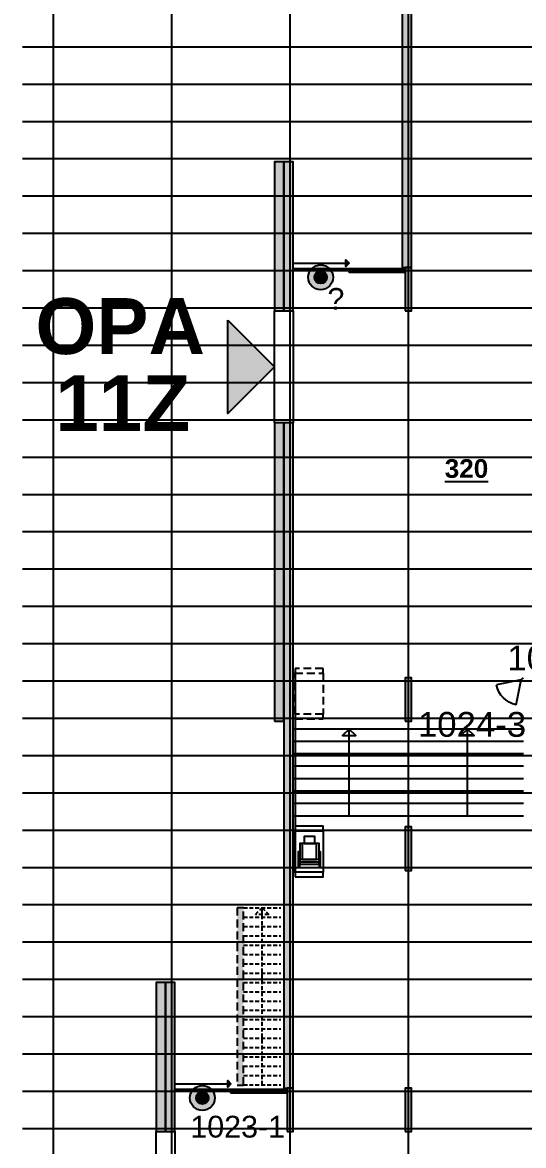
# Model space of a CAD drawing. Header units: millimetres. Extents: x 96064 to 243032, y 44049 to 165007.
# Drawn here: x 147100 to 163200, y 97250 to 133382 of the extents above; entities that cross this region are included whole.
import ezdxf

# ---------------------------------------------------------------- set-up
doc = ezdxf.new("R2010")
doc.units = ezdxf.units.MM
doc.header["$LTSCALE"] = 20
doc.linetypes.add('DASHED', pattern=[19.05, 12.7, -6.35])
for name, color, linetype in [('-  Stueplan eksist', 7, 'CONTINUOUS'), ('-  Trapper', 1, 'CONTINUOUS'), ('- Døre og vinduer', 12, 'CONTINUOUS'), ('-Alarm', 20, 'CONTINUOUS'), ('-Dørfølere', 90, 'CONTINUOUS'), ('-Grid', 254, 'CONTINUOUS'), ('-Rum m2', 6, 'CONTINUOUS'), ('-Rumnumre', 6, 'CONTINUOUS'), ('-Skrav. eksist.', 253, 'CONTINUOUS')]:
    doc.layers.add(name, color=color, linetype=linetype)
doc.styles.add('100', font='arial.ttf', dxfattribs={"height": 150})

# ---------------------------------------------------------------- blocks, each defined once
blk = doc.blocks.new('Rumføler')
at = {"layer": '-Alarm'}
blk.add_line((-71, 71), (0, 0), dxfattribs=at)
blk.add_lwpolyline([(-231, 871), (-71, 71), (-871, 231)], dxfattribs=at)
blk.add_arc((-71, 71), 816, 101.3099, 168.6901, dxfattribs=at)
blk = doc.blocks.new('Dør-sensor')
at = {"layer": '-Dørfølere'}
h = blk.add_hatch(color=256, dxfattribs=at)
h.dxf.hatch_style = 1
edge = h.paths.add_edge_path()
edge.add_arc((0, 0), 400, 0, 360)
blk.add_circle((0, 0), 400, dxfattribs=at)

msp = doc.modelspace()

# ---------------------------------------------------------------- hatches: boundary and pattern name
at = {"layer": '-Dørfølere'}
h = msp.add_hatch(color=256, dxfattribs=at)
h.dxf.hatch_style = 1
edge = h.paths.add_edge_path()
edge.add_arc((156681, 125182), 200, 0, 360)
h = msp.add_hatch(color=256, dxfattribs=at)
h.dxf.hatch_style = 1
edge = h.paths.add_edge_path()
edge.add_arc((152881, 98782), 200, 0, 360)
at = {"layer": '-Rumnumre'}
h = msp.add_hatch(color=256, dxfattribs=at)
h.dxf.hatch_style = 1
h.paths.add_polyline_path([(153700, 123800), (155200, 122300), (153700, 120800)])
at = {"layer": '-Skrav. eksist.'}
h = msp.add_hatch(color=256, dxfattribs=at)
h.dxf.hatch_style = 1
h.paths.add_polyline_path([(159300, 125500), (159600, 125500), (159600, 143900), (159300, 143900)])
h = msp.add_hatch(color=256, dxfattribs=at)
h.dxf.hatch_style = 1
h.paths.add_polyline_path([(159300, 125500), (159600, 125500), (159600, 143900), (159300, 143900)])
h = msp.add_hatch(color=256, dxfattribs=at)
h.dxf.hatch_style = 1
h.paths.add_polyline_path([(155200, 124100), (155500, 124100), (155500, 128900), (155200, 128900)], flags=17)
h = msp.add_hatch(color=256, dxfattribs=at)
h.dxf.hatch_style = 1
h.paths.add_polyline_path([(155200, 124100), (155500, 124100), (155500, 128900), (155200, 128900)], flags=17)
h = msp.add_hatch(color=256, dxfattribs=at)
h.dxf.hatch_style = 1
h.paths.add_polyline_path([(155500, 124100), (155800, 124100), (155800, 128900), (155500, 128900)], flags=17)
h = msp.add_hatch(color=256, dxfattribs=at)
h.dxf.hatch_style = 1
h.paths.add_polyline_path([(155500, 124100), (155800, 124100), (155800, 128900), (155500, 128900)], flags=17)
h = msp.add_hatch(color=256, dxfattribs=at)
h.dxf.hatch_style = 1
h.paths.add_polyline_path([(159400, 124100), (159600, 124100), (159600, 125500), (159400, 125500)], flags=17)
h = msp.add_hatch(color=256, dxfattribs=at)
h.dxf.hatch_style = 1
h.paths.add_polyline_path([(159400, 124100), (159600, 124100), (159600, 125500), (159400, 125500)], flags=17)
h = msp.add_hatch(color=256, dxfattribs=at)
h.dxf.hatch_style = 1
h.paths.add_polyline_path([(155200, 110900), (155500, 110900), (155500, 120500), (155200, 120500)])
h = msp.add_hatch(color=256, dxfattribs=at)
h.dxf.hatch_style = 1
h.paths.add_polyline_path([(155200, 110900), (155500, 110900), (155500, 120500), (155200, 120500)])
h = msp.add_hatch(color=256, dxfattribs=at)
h.dxf.hatch_style = 1
h.paths.add_polyline_path([(155500, 99100), (155800, 99100), (155800, 120500), (155500, 120500)])
h = msp.add_hatch(color=256, dxfattribs=at)
h.dxf.hatch_style = 1
h.paths.add_polyline_path([(155500, 99100), (155800, 99100), (155800, 120500), (155500, 120500)])
h = msp.add_hatch(color=256, dxfattribs=at)
h.dxf.hatch_style = 1
h.paths.add_polyline_path([(159400, 110900), (159600, 110900), (159600, 112300), (159400, 112300)], flags=17)
h = msp.add_hatch(color=256, dxfattribs=at)
h.dxf.hatch_style = 1
h.paths.add_polyline_path([(159400, 110900), (159600, 110900), (159600, 112300), (159400, 112300)], flags=17)
h = msp.add_hatch(color=256, dxfattribs=at)
h.dxf.hatch_style = 1
h.paths.add_polyline_path([(159400, 106100), (159600, 106100), (159600, 107500), (159400, 107500)], flags=17)
h = msp.add_hatch(color=256, dxfattribs=at)
h.dxf.hatch_style = 1
h.paths.add_polyline_path([(159400, 106100), (159600, 106100), (159600, 107500), (159400, 107500)], flags=17)
h = msp.add_hatch(color=256, dxfattribs=at)
h.dxf.hatch_style = 1
h.paths.add_polyline_path([(154000, 99193), (154200, 99193), (154200, 104900), (154000, 104900)], flags=17)
h = msp.add_hatch(color=256, dxfattribs=at)
h.dxf.hatch_style = 1
h.paths.add_polyline_path([(154000, 99193), (154200, 99193), (154200, 104900), (154000, 104900)], flags=17)
h = msp.add_hatch(color=256, dxfattribs=at)
h.dxf.hatch_style = 1
h.paths.add_polyline_path([(151400, 97700), (151700, 97700), (151700, 102500), (151400, 102500)], flags=17)
h = msp.add_hatch(color=256, dxfattribs=at)
h.dxf.hatch_style = 1
h.paths.add_polyline_path([(151400, 97700), (151700, 97700), (151700, 102500), (151400, 102500)], flags=17)
h = msp.add_hatch(color=256, dxfattribs=at)
h.dxf.hatch_style = 1
h.paths.add_polyline_path([(151700, 97700), (152000, 97700), (152000, 102500), (151700, 102500)], flags=17)
h = msp.add_hatch(color=256, dxfattribs=at)
h.dxf.hatch_style = 1
h.paths.add_polyline_path([(151700, 97700), (152000, 97700), (152000, 102500), (151700, 102500)], flags=17)
h = msp.add_hatch(color=256, dxfattribs=at)
h.dxf.hatch_style = 1
h.paths.add_polyline_path([(155600, 97700), (155800, 97700), (155800, 99100), (155600, 99100)], flags=17)
h = msp.add_hatch(color=256, dxfattribs=at)
h.dxf.hatch_style = 1
h.paths.add_polyline_path([(155600, 97700), (155800, 97700), (155800, 99100), (155600, 99100)], flags=17)
h = msp.add_hatch(color=256, dxfattribs=at)
h.dxf.hatch_style = 1
h.paths.add_polyline_path([(159400, 97700), (159600, 97700), (159600, 99100), (159400, 99100)], flags=17)
h = msp.add_hatch(color=256, dxfattribs=at)
h.dxf.hatch_style = 1
h.paths.add_polyline_path([(159400, 97700), (159600, 97700), (159600, 99100), (159400, 99100)], flags=17)

# ---------------------------------------------------------------- linework, layer by layer
at = {"layer": '-  Stueplan eksist'}
for points in [[(159300, 125500), (159600, 125500), (159600, 143900), (159300, 143900)], [(155200, 124100), (155500, 124100), (155500, 128900), (155200, 128900)], [(155500, 124100), (155800, 124100), (155800, 128900), (155500, 128900)], [(159400, 124100), (159600, 124100), (159600, 125500), (159400, 125500)], [(155200, 110900), (155500, 110900), (155500, 120500), (155200, 120500)], [(155500, 99100), (155800, 99100), (155800, 120500), (155500, 120500)], [(159400, 110900), (159600, 110900), (159600, 112300), (159400, 112300)], [(159400, 106100), (159600, 106100), (159600, 107500), (159400, 107500)], [(151400, 97700), (151700, 97700), (151700, 102500), (151400, 102500)], [(151700, 97700), (152000, 97700), (152000, 102500), (151700, 102500)], [(155600, 97700), (155800, 97700), (155800, 99100), (155600, 99100)], [(159400, 97700), (159600, 97700), (159600, 99100), (159400, 99100)]]:
    msp.add_lwpolyline(points, close=True, dxfattribs=at)
at = {"layer": '-  Stueplan eksist', "linetype": 'DASHED'}
msp.add_lwpolyline([(154000, 99193), (154200, 99193), (154200, 104900), (154000, 104900)], close=True, dxfattribs=at)
at = {"layer": '-  Trapper'}
for p, q in [((163200, 110650), (155800, 110650)), ((163200, 110250), (155800, 110250)), ((163200, 109850), (155800, 109850)), ((163200, 109450), (155800, 109450)), ((163200, 109050), (155800, 109050)), ((163200, 108650), (155800, 108650)), ((163200, 108250), (155800, 108250)), ((163200, 107850), (155800, 107850))]:
    msp.add_line(p, q, dxfattribs=at)
at = {"layer": '-  Trapper', "linetype": 'DASHED', "ltscale": 0.5}
for p, q in [((154200, 104900), (155400, 104900)), ((154200, 104600), (155400, 104600)), ((154200, 104300), (155400, 104300)), ((154200, 104000), (155400, 104000)), ((154200, 103700), (155400, 103700)), ((154200, 103400), (155400, 103400)), ((154200, 103100), (155400, 103100)), ((154200, 102800), (155400, 102800)), ((154200, 102500), (155400, 102500)), ((154200, 102200), (155400, 102200)), ((154200, 101900), (155400, 101900)), ((154200, 101600), (155400, 101600)), ((154200, 101300), (155400, 101300)), ((154200, 101000), (155400, 101000)), ((154200, 100700), (155400, 100700)), ((154200, 100400), (155400, 100400)), ((154200, 100100), (155400, 100100)), ((154200, 99800), (155400, 99800)), ((154200, 99500), (155400, 99500)), ((154200, 99200), (155400, 99200))]:
    msp.add_line(p, q, dxfattribs=at)
at = {"layer": '-  Trapper'}
for points in [[(155860, 106050), (155800, 106050), (155800, 112450), (155860, 112450)], [(155860, 107370), (156760, 107370), (156760, 107520), (155860, 107520)], [(155860, 107370), (156760, 107370), (156760, 106050), (155860, 106050)], [(156010, 106300), (156630, 106300), (156630, 106970), (156010, 106970)], [(156090, 106450), (156550, 106450), (156550, 106970), (156090, 106970)], [(156150, 106970), (156490, 106970), (156490, 107190), (156150, 107190)], [(155960, 106200), (156010, 106200), (156010, 106700), (155960, 106700)], [(156630, 106200), (156680, 106200), (156680, 106700), (156630, 106700)], [(156010, 106380), (156630, 106380), (156630, 106450), (156010, 106450)], [(155860, 105900), (156760, 105900), (156760, 106050), (155860, 106050)]]:
    msp.add_lwpolyline(points, close=True, dxfattribs=at)
at = {"layer": '-  Trapper', "linetype": 'DASHED'}
for points in [[(155860, 112450), (156760, 112450), (156760, 112600), (155860, 112600)], [(155860, 112450), (156760, 112450), (156760, 111130), (155860, 111130)], [(155860, 110980), (156760, 110980), (156760, 111130), (155860, 111130)]]:
    msp.add_lwpolyline(points, close=True, dxfattribs=at)
at = {"layer": '-  Trapper'}
for points in [[(157600, 107850), (157600, 110650), (157387.9, 110437.9), (157812.1, 110437.9), (157600, 110650)], [(161400, 107850), (161400, 110650), (161187.9, 110437.9), (161612.1, 110437.9), (161400, 110650)]]:
    msp.add_lwpolyline(points, dxfattribs=at)
at = {"layer": '-  Trapper', "linetype": 'DASHED', "ltscale": 0.5}
msp.add_lwpolyline([(154800, 99200), (154800, 104900), (155012.1, 104687.9), (154587.9, 104687.9), (154800, 104900)], dxfattribs=at)
at = {"layer": '- Døre og vinduer'}
for p, q in [((155850, 125400), (157550, 125400)), ((157650, 125400), (159350, 125400)), ((152050, 99000), (153750, 99000)), ((153850, 99000), (155550, 99000))]:
    msp.add_line(p, q, dxfattribs=at)
for points in [[(155800, 125636.1), (157600, 125636.1), (157493.9, 125530), (157493.9, 125742.1), (157600, 125636.1)], [(152000, 99236.1), (153800, 99236.1), (153693.9, 99130), (153693.9, 99342.1), (153800, 99236.1)]]:
    msp.add_lwpolyline(points, dxfattribs=at)
for points in [[(157600, 125400), (157600, 125450), (155800, 125450), (155800, 125400)], [(155800, 125400), (155800, 125450), (155850, 125450), (155850, 125400)], [(157550, 125400), (157550, 125450), (157600, 125450), (157600, 125400)], [(159400, 125350), (159400, 125450), (157600, 125450), (157600, 125350)], [(157600, 125350), (157600, 125450), (157650, 125450), (157650, 125350)], [(159350, 125350), (159350, 125450), (159400, 125450), (159400, 125350)], [(155200, 124100), (155800, 124100), (155800, 120500), (155200, 120500)], [(153800, 99000), (153800, 99050), (152000, 99050), (152000, 99000)], [(152000, 99000), (152000, 99050), (152050, 99050), (152050, 99000)], [(153750, 99000), (153750, 99050), (153800, 99050), (153800, 99000)], [(155600, 98950), (155600, 99050), (153800, 99050), (153800, 98950)], [(153800, 98950), (153800, 99050), (153850, 99050), (153850, 98950)], [(155550, 98950), (155550, 99050), (155600, 99050), (155600, 98950)], [(151400, 97700), (152000, 97700), (152000, 94100), (151400, 94100)]]:
    msp.add_lwpolyline(points, close=True, dxfattribs=at)
at = {"layer": '-Dørfølere'}
for centre in [(156681, 125182), (152881, 98782)]:
    msp.add_circle(centre, 200, dxfattribs=at)
at = {"layer": '-Grid', "color": 251}
for p, q in [((148100, 47600), (148100, 163600)), ((151900, 47600), (151900, 163600)), ((155700, 47600), (155700, 163600)), ((159500, 47600), (159500, 163600)), ((147100, 132600), (192300, 132600)), ((147100, 131400), (192300, 131400)), ((147100, 130200), (192300, 130200)), ((147100, 129000), (192300, 129000)), ((147100, 127800), (192300, 127800)), ((147100, 126600), (192300, 126600)), ((147100, 125400), (192300, 125400)), ((147100, 124200), (192300, 124200)), ((147100, 123000), (192300, 123000)), ((147100, 121800), (192300, 121800)), ((147100, 120600), (192300, 120600)), ((147100, 119400), (192300, 119400)), ((147100, 118200), (192300, 118200)), ((147100, 117000), (192300, 117000)), ((147100, 115800), (192300, 115800)), ((147100, 114600), (192300, 114600)), ((147100, 113400), (192300, 113400)), ((147100, 112200), (192300, 112200)), ((147100, 111000), (192300, 111000)), ((147100, 109800), (192300, 109800)), ((147100, 108600), (192300, 108600)), ((147100, 107400), (192300, 107400)), ((147100, 106200), (192300, 106200)), ((147100, 105000), (192300, 105000)), ((147100, 103800), (192300, 103800)), ((147100, 102600), (192300, 102600)), ((147100, 101400), (192300, 101400)), ((147100, 100200), (192300, 100200)), ((147100, 99000), (192300, 99000)), ((147100, 97800), (192300, 97800))]:
    msp.add_line(p, q, dxfattribs=at)
at = {"layer": '-Rumnumre'}
msp.add_lwpolyline([(153700, 123800), (155200, 122300), (153700, 120800)], close=True, dxfattribs=at)

# ---------------------------------------------------------------- block references
at = {"layer": '-Dørfølere'}
for p in [(156681, 125182), (152881, 98782)]:
    msp.add_blockref('Dør-sensor', p, dxfattribs=at)
at = {"layer": '-Dørfølere', "xscale": -1, "rotation": 180}
msp.add_blockref('Rumføler', (163200, 112300), dxfattribs=at)

# ---------------------------------------------------------------- texts
at = {"layer": '-Alarm', "char_height": 800, "attachment_point": 1, "style": '100'}
for s, insert in [('\\pi-586.16;1024-2', (163266, 113336)), ('\\pi-590.25;1024-3', (160396, 111199))]:
    msp.add_mtext_dynamic_manual_height_columns(s, width=2127, gutter_width=750, heights=[0], dxfattribs=dict(at, insert=insert))
at = {"layer": '-Dørfølere', "char_height": 700, "attachment_point": 1, "style": '100'}
for s, insert in [('\\pi837.65;?', (156062, 124837)), ('\\pi-315.97;1023-1', (152809, 98207))]:
    msp.add_mtext_dynamic_manual_height_columns(s, width=2127, gutter_width=750, heights=[0], dxfattribs=dict(at, insert=insert))
at = {"layer": '-Rum m2', "color": 6, "insert": (160448, 118444), "char_height": 400, "attachment_point": 1, "style": '100'}
msp.add_mtext_dynamic_manual_height_columns('\\pi808.06;-', width=1767, gutter_width=750, heights=[0], dxfattribs=at)
at = {"layer": '-Rumnumre', "color": 6, "attachment_point": 1, "style": '100'}
for s, insert, char_height in [('\\pi-1781.5;{\\fArial|b1|i0|c0|p34;OPA}', (149298, 124513.1), 1800), ('\\pi-1160.2;{\\fArial|b1|i0|c0|p34;11Z}', (149314, 122033.1), 1800), ('\\pi220.68;{\\fArial|b1|i0|c0|p34;\\L320}', (160448, 119332), 600)]:
    msp.add_mtext_dynamic_manual_height_columns(s, width=1767, gutter_width=750, heights=[0], dxfattribs=dict(at, insert=insert, char_height=char_height))

doc.saveas('drawing.dxf')
